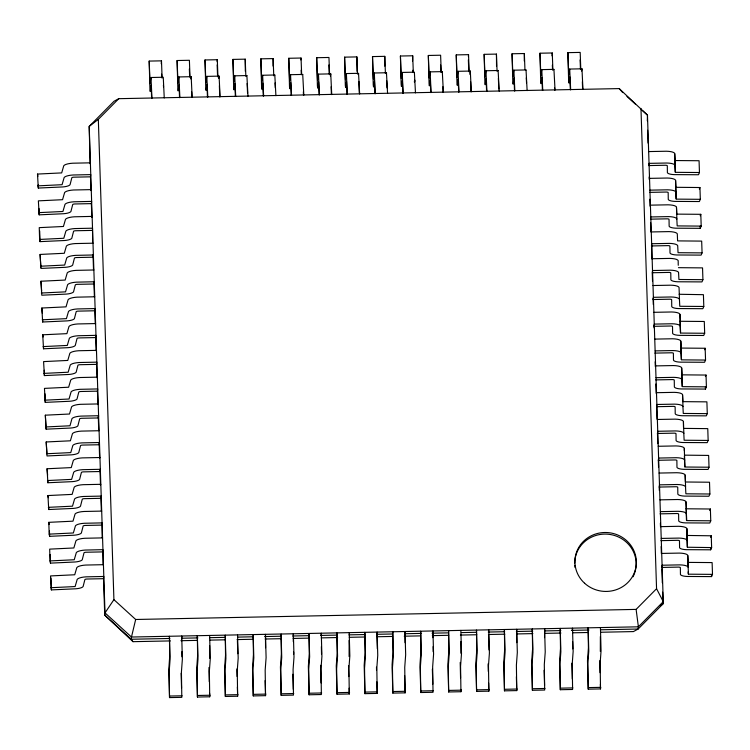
<?xml version="1.0" encoding="UTF-8"?>
<svg xmlns="http://www.w3.org/2000/svg" width="750" height="750" viewBox="0 0 750 750"><rect width="100%" height="100%" fill="white"/><g stroke="black" fill="none" stroke-linecap="round" stroke-linejoin="round"><path stroke-width="1.12" d="M208.978 667.5L209.288 681.722M320.634 665.25L321.047 682.95M460.2 662.438L460.547 677.812M489.037 649.922L488.616 635.409M293.625 654.356L293.625 652.05M181.959 656.756L181.894 651.666M321.525 653.944L321.384 646.613M433.181 651.694L433.116 646.603M572.747 648.881L572.606 641.55M162.112 78.047L161.484 60.844L149.194 61.087L149.925 89.325L150.216 91.5L151.144 85.341L151.631 98.203M161.231 63.712L161.484 60.844M189.984 76.331L189.394 60.281L177.112 60.525L177.834 88.763L178.125 90.938L179.053 84.778L179.541 97.641M217.941 76.922L217.303 59.719L205.022 59.962L205.753 88.2L206.044 90.375L206.972 84.216L207.459 97.078M217.144 61.631L217.303 59.719M245.85 76.359L245.222 59.156L232.941 59.4L233.663 87.638L233.953 89.812L234.881 83.653L235.369 96.516M245.222 59.156L245.316 71.288M273.759 75.797L273.131 58.594L260.85 58.837L261.581 87.075L261.872 89.25L262.8 83.091L263.278 95.953M273.131 58.594L273.056 66.094M301.631 74.081L301.05 58.031L288.769 58.275L289.491 86.513L289.781 88.688L290.709 82.528L291.197 95.391M300.881 59.944L301.05 58.031M329.587 74.672L328.959 57.469L316.678 57.713L317.409 85.95L317.7 88.125L318.628 81.966L319.106 94.828M357.506 74.109L356.878 56.906L344.597 57.15L345.319 85.388L345.609 87.562L346.537 81.403L347.025 94.266M356.878 56.906L357.056 71.353M385.416 73.547L384.788 56.344L372.506 56.587L373.238 84.825L373.528 86.991L374.447 80.841L374.934 93.703M384.788 56.344L384.797 66.159M413.287 71.831L412.706 55.781L400.425 56.025L401.147 84.262L401.438 86.428L402.366 80.278L402.853 93.141M412.706 55.781L412.538 60.966M441.244 72.422L440.616 55.219L428.334 55.462L429.066 83.7L429.356 85.866L430.275 79.716L430.763 92.578M469.163 71.859L468.534 54.656L456.244 54.9L456.975 83.138L457.266 85.303L458.194 79.153L458.681 92.016M468.366 56.569L468.534 54.656M497.072 71.297L496.444 54.094L484.163 54.337L484.884 82.575L485.175 84.741L486.103 78.591L486.591 91.453M496.444 54.094L496.537 66.225M524.944 69.581L524.353 53.531L512.072 53.775L512.803 82.013L513.094 84.178L514.022 78.028L514.509 90.891M524.353 53.531L524.278 61.031M552.9 70.172L552.272 52.969L539.991 53.212L540.712 81.45L541.003 83.616L541.931 77.466L542.419 90.328M552.028 55.838L552.272 52.969M580.809 69.609L580.181 52.406L567.9 52.65L568.631 80.888L568.922 83.053L569.85 76.903L570.337 89.766M209.653 658.303L209.625 645.506M349.106 656.541L349.116 640.462M460.875 653.241L460.884 641.569M600.328 651.478L600.375 636.516M92.653 243.225L92.503 228.197L74.775 228.572A10.022 2.831 -1.9 0 0 65.897 231.103L63.806 238.275L39.619 239.438L39.244 227.644L63.422 226.481L65.512 219.319A10.022 2.831 -1.9 0 1 74.4 216.788L92.119 216.403M102.225 537.938L102.075 522.891L84.347 523.266A10.022 2.831 -1.9 0 0 75.459 525.797L73.369 532.969L49.191 534.131L48.806 522.337L72.984 521.175L75.075 514.012A10.022 2.831 -1.9 0 1 83.963 511.481L101.691 511.097M103.097 564.834L102.947 549.675L85.219 550.059A10.022 2.831 -1.9 0 0 76.331 552.591L74.241 559.753L50.062 560.916L49.678 549.131L73.856 547.969L75.947 540.797A10.022 2.831 -1.9 0 1 84.834 538.266L102.562 537.891M321.019 635.428L321.291 633.206L321.919 656.466L321 668.972L321.375 694.538L309.094 694.781L308.353 666.459L309.272 653.541L309.009 633.459L309.637 656.709L308.719 669.216L309.094 694.781M376.847 634.303L377.119 632.081L377.747 655.331L376.828 667.941L377.203 693.413L364.922 693.656L364.181 665.334L365.1 652.416L364.838 632.334L365.466 655.584L364.547 668.184L364.922 693.656M572.241 630.366L572.512 628.144L573.15 651.394L572.222 664.003L572.597 689.475L560.316 689.719L559.575 661.397L560.494 648.478L560.231 628.387L560.859 651.647L559.941 664.247L560.316 689.719M651.797 258.872L651.647 243.731L669.366 243.394A10.022 2.831 -1.9 0 1 677.681 245.578L678.047 252.703L702.066 252.891L701.681 241.106L677.587 240.891L677.297 233.794A10.022 2.831 -1.9 0 0 668.991 231.609L651.262 231.947M190.809 78.919L191.184 76.688L192.159 97.378M218.728 78.356L219.094 76.125L220.078 96.816M330.384 76.106L330.75 73.875L331.734 94.566M414.347 82.059L414.647 80.025L414.769 81.703M469.809 74.259L470.316 71.062L471.3 91.753M581.606 71.044L581.972 68.812L582.956 89.503M169.528 697.594L169.144 672.122L170.072 659.522L169.444 636.272L169.706 656.353L168.787 669.272L169.528 697.594L181.809 697.35L181.425 671.878L182.353 659.278L181.725 636.019L181.528 640.481M197.438 697.031L197.062 671.559L197.991 658.959L197.353 635.709L197.616 655.791L196.697 668.709L197.438 697.031L209.719 696.788L209.344 671.316L210.272 658.716L209.634 635.456M225.356 696.469L224.972 670.997L225.9 658.397L225.262 635.147L225.534 655.228L224.606 668.147L225.356 696.469L237.637 696.225L237.253 670.753L238.181 658.153L237.553 634.894M253.266 695.906L252.891 670.434L253.809 657.834L253.181 634.584L253.444 654.666L252.525 667.584L253.266 695.906L265.547 695.662L265.172 670.191L266.1 657.591L265.463 634.331L265.556 647.737M281.184 695.344L280.8 669.872L281.728 657.272L281.091 634.022L281.363 654.103L280.434 667.022L281.184 695.344L293.466 695.1L293.081 669.628L294.009 657.028L293.372 633.769L293.287 641.587M337.013 694.219L336.628 668.747L337.556 656.147L336.919 632.897L337.191 652.978L336.262 665.897L337.013 694.219L349.294 693.975L348.909 668.503L349.838 655.894L349.2 632.644M392.831 693.094L392.456 667.622L393.384 655.022L392.747 631.772L393.019 651.853L392.091 664.772L392.831 693.094L405.122 692.85L404.738 667.378L405.666 654.769L405.028 631.519L405.056 642.694M420.75 692.531L420.366 667.059L421.294 654.459L420.666 631.209L420.928 651.291L420.009 664.209L420.75 692.531L433.031 692.288L432.656 666.816L433.575 654.206L432.947 630.956L432.825 637.65M448.659 691.969L448.284 666.497L449.213 653.897L448.575 630.647L448.837 650.728L447.919 663.647L448.659 691.969L460.941 691.725L460.566 666.253L461.494 653.644L460.856 630.394M476.578 691.406L476.194 665.934L477.122 653.334L476.494 630.084L476.756 650.166L475.837 663.084L476.578 691.406L488.859 691.163L488.475 665.691L489.403 653.081L488.775 629.831M504.488 690.844L504.113 665.372L505.041 652.772L504.403 629.513L504.666 649.603L503.747 662.522L504.488 690.844L516.769 690.6L516.394 665.128L517.322 652.519L516.684 629.269L516.778 642.675M532.406 690.281L532.022 664.809L532.95 652.209L532.322 628.95L532.584 649.041L531.656 661.959L532.406 690.281L544.688 690.037L544.303 664.566L545.231 651.956L544.603 628.706L544.547 637.641M588.234 689.156L587.85 663.684L588.778 651.084L588.141 627.825L588.413 647.916L587.484 660.834L588.234 689.156L600.516 688.913L600.131 663.441L601.059 650.831L600.431 627.581M150.056 83.653L150.984 77.503L163.266 77.25L164.25 97.941M163.397 85.181L163.547 86.766M246.909 75.862L247.987 96.253M247.134 83.494L247.538 92.916M274.828 75.3L275.906 95.691M275.053 82.931L275.306 87.872M302.738 74.737L303.816 95.128M358.566 73.612L359.644 94.003M386.484 73.05L387.562 93.441M386.709 80.681L387.037 87.862M414.394 72.487L415.472 92.878M442.312 71.916L443.391 92.316M498.141 70.791L499.209 91.191M526.05 70.228L527.128 90.628M526.275 77.869L526.538 82.809M553.959 69.666L555.037 90.066M600.694 632.25L633.431 631.584L638.119 629.034L663 603.872L663.272 601.65L647.475 115.144L619.209 88.594L118.772 98.681L98.325 119.353L113.916 599.653L135.675 619.481L131.475 637.031L131.213 639.253L132.994 641.672L170.409 640.922M699.45 172.519L698.503 174.75L674.1 174.619A8.906 2.513 -1.9 0 1 667.397 172.678L667.303 165.731A2.184 0.619 -1.9 0 0 665.494 165.253L648.769 165.581L649.041 163.359L666.759 163.022A10.022 2.831 -1.9 0 1 675.075 165.216L675.431 172.331L699.45 172.519L699.066 160.734L675.056 160.547L674.691 153.422A10.022 2.831 -1.9 0 0 666.375 151.237L648.656 151.575M699.309 189.009L699.938 187.528L675.844 187.303L675.562 180.216A10.022 2.831 -1.9 0 0 667.247 178.031L649.528 178.369M699.938 187.528L700.322 199.312L699.375 201.534L674.963 201.403A8.906 2.513 -1.9 0 1 668.269 199.462L668.175 192.516A2.184 0.619 -1.9 0 0 666.366 192.047L649.641 192.375M700.172 215.794L700.809 214.312L676.791 214.125L676.434 207A10.022 2.831 -1.9 0 0 668.119 204.816L650.391 205.153M650.513 219.159L667.228 218.831A2.184 0.619 -1.9 0 1 669.038 219.309L669.141 226.256A8.906 2.513 -1.9 0 0 675.834 228.197L700.247 228.328L701.194 226.106L700.809 214.312M702.066 252.891L701.109 255.113L676.706 254.981A8.906 2.513 -1.9 0 1 670.012 253.05L669.909 246.094A2.184 0.619 -1.9 0 0 668.1 245.625L651.375 245.953M702.928 279.684L701.981 281.906L677.578 281.775A8.906 2.513 -1.9 0 1 670.875 279.834L670.781 272.887A2.184 0.619 -1.9 0 0 668.972 272.409L652.247 272.747L652.519 270.525L670.237 270.188A10.022 2.831 -1.9 0 1 678.553 272.372L678.919 279.488L702.928 279.684L702.544 267.891L678.45 267.675M703.8 306.469L702.853 308.7L678.45 308.569A8.906 2.513 -1.9 0 1 671.747 306.628L671.653 299.681A2.184 0.619 -1.9 0 0 669.844 299.203L653.119 299.531L653.391 297.319L671.109 296.981A10.022 2.831 -1.9 0 1 679.425 299.166L679.781 306.281L703.8 306.469L703.416 294.684L679.125 294.272M704.672 333.263L703.725 335.484L679.312 335.353A8.906 2.513 -1.9 0 1 672.619 333.422L672.525 326.466A2.184 0.619 -1.9 0 0 670.716 325.997L653.991 326.325L654.253 324.103L671.981 323.766A10.022 2.831 -1.9 0 1 680.297 325.95L680.653 333.075L704.672 333.263L704.288 321.478L680.269 321.281L679.913 314.166A10.022 2.831 -1.9 0 0 671.597 311.981L653.878 312.319M704.522 349.753L705.159 348.263L681.141 348.075L680.784 340.959A10.022 2.831 -1.9 0 0 672.469 338.775L654.741 339.103M705.159 348.263L705.544 360.056L704.587 362.278L680.184 362.147A8.906 2.513 -1.9 0 1 673.491 360.206L673.387 353.259A2.184 0.619 -1.9 0 0 671.578 352.781L654.862 353.109M705.394 376.537L706.031 375.056L681.938 374.841L681.647 367.744A10.022 2.831 -1.9 0 0 673.331 365.559L655.613 365.897M655.725 379.903L672.45 379.575A2.184 0.619 -1.9 0 1 674.259 380.053L674.363 387A8.906 2.513 -1.9 0 0 681.056 388.941L705.459 389.072L706.406 386.841L706.031 375.056M707.278 413.634L706.331 415.856L681.928 415.725A8.906 2.513 -1.9 0 1 675.225 413.784L675.131 406.837A2.184 0.619 -1.9 0 0 673.322 406.369L656.597 406.697L656.869 404.475L674.587 404.137A10.022 2.831 -1.9 0 1 682.903 406.322L683.269 413.447L707.278 413.634L706.894 401.85L682.884 401.653L682.519 394.537A10.022 2.831 -1.9 0 0 674.203 392.353L656.484 392.691M708.15 440.428L707.203 442.65L682.8 442.519A8.906 2.513 -1.9 0 1 676.097 440.578L676.003 433.631A2.184 0.619 -1.9 0 0 674.194 433.153L657.469 433.481L657.741 431.269L675.459 430.931A10.022 2.831 -1.9 0 1 683.775 433.116L684.131 440.231L708.15 440.428L707.766 428.634L683.606 428.391M709.022 467.213L708.075 469.444L683.663 469.312A8.906 2.513 -1.9 0 1 676.969 467.372L676.875 460.425A2.184 0.619 -1.9 0 0 675.066 459.947L658.341 460.275L658.603 458.053L676.331 457.716A10.022 2.831 -1.9 0 1 684.647 459.9L685.003 467.025L709.022 467.213L708.638 455.428L684.422 455.147M709.894 494.006L708.938 496.228L684.534 496.097A8.906 2.513 -1.9 0 1 677.841 494.156L677.737 487.209A2.184 0.619 -1.9 0 0 675.928 486.731L659.212 487.069L659.475 484.847L677.194 484.509A10.022 2.831 -1.9 0 1 685.509 486.694L685.875 493.809L709.894 494.006L709.509 482.222L685.416 481.997L685.125 474.909A10.022 2.831 -1.9 0 0 676.819 472.725L659.091 473.062M709.744 510.487L710.381 509.006L686.278 508.791L685.997 501.694A10.022 2.831 -1.9 0 0 677.681 499.509L659.963 499.847M710.381 509.006L710.756 520.8L709.809 523.022L685.406 522.891A8.906 2.513 -1.9 0 1 678.703 520.95L678.609 514.003A2.184 0.619 -1.9 0 0 676.8 513.525L660.075 513.853M710.616 537.281L711.244 535.8L686.972 535.453L687.356 547.238L711.628 547.584L711.244 535.8M660.947 540.647L677.672 540.319A2.184 0.619 -1.9 0 1 679.481 540.788L679.575 547.744A8.906 2.513 -1.9 0 0 686.278 549.675L710.681 549.806L711.628 547.584M712.5 574.378L688.481 574.181L688.125 567.066A10.022 2.831 -1.9 0 0 679.809 564.881L662.091 565.219L661.819 567.441L678.544 567.103A2.184 0.619 -1.9 0 1 680.353 567.581L680.447 574.528A8.906 2.513 -1.9 0 0 687.15 576.469L711.553 576.6L712.5 574.378L712.116 562.584L688.097 562.397L687.741 555.281A10.022 2.831 -1.9 0 0 679.425 553.097L661.706 553.425M191.184 76.688L178.903 76.941L177.966 83.091L177.112 60.525M219.094 76.125L206.812 76.378L205.875 82.528L205.022 59.962M247.013 75.562L234.731 75.816L233.794 81.966L232.941 59.4M274.922 75L262.641 75.253L261.713 81.403L260.85 58.837M302.831 74.438L290.55 74.691L289.613 80.841L288.769 58.275M330.75 73.875L318.469 74.128L317.531 80.278L316.678 57.713M358.659 73.312L346.378 73.556L345.441 79.716L344.597 57.15M386.578 72.75L374.297 72.994L373.359 79.153L372.506 56.587M414.488 72.188L402.206 72.431L401.278 78.591L400.425 56.025M442.406 71.625L430.125 71.869L429.188 78.028L428.334 55.462M470.316 71.062L458.034 71.306L457.097 77.466L456.244 54.9M498.234 70.5L485.953 70.744L485.016 76.903L484.163 54.337M498.375 78.356L498.797 88.969M526.144 69.938L513.862 70.181L512.925 76.341L512.072 53.775M554.062 69.375L541.781 69.619L540.853 75.778L539.991 53.212M581.972 68.812L569.691 69.056L568.753 75.216L567.9 52.65M113.916 599.653L105 612.9L104.728 615.122L132.994 641.672M135.675 619.481L636.112 609.394L656.559 588.713L640.969 108.422M98.325 119.353L89.203 126.394L90.066 163.697M660.262 605.981L663 603.872L662.625 592.172M118.772 98.681L114.075 101.231L89.203 126.394L105 612.9L131.475 637.031L638.391 626.812L663.272 601.65L656.559 588.713M37.884 185.859L62.062 184.697L64.153 177.525A10.022 2.831 -1.9 0 1 73.041 174.994L90.769 174.619L90.497 176.831L73.772 177.178A2.184 0.619 -1.9 0 0 71.841 177.731L70.059 184.716A8.906 2.513 -1.9 0 1 62.85 186.938L38.297 188.053L37.5 174.066L61.678 172.903L63.769 165.741A10.022 2.831 -1.9 0 1 72.656 163.209L90.384 162.825M38.756 212.644L62.934 211.481L65.025 204.309A10.022 2.831 -1.9 0 1 73.913 201.788L91.631 201.403L91.369 203.625L74.644 203.972A2.184 0.619 -1.9 0 0 72.713 204.516L70.922 211.509A8.906 2.513 -1.9 0 1 63.722 213.722L39.169 214.838L38.372 200.859L62.55 199.697L64.641 192.525A10.022 2.831 -1.9 0 1 73.528 189.994L91.256 189.619M39.619 239.438L40.041 241.631L64.594 240.516A8.906 2.513 -1.9 0 0 71.794 238.294L73.575 231.309A2.184 0.619 -1.9 0 1 75.516 230.756L92.241 230.409M40.491 266.222L64.669 265.059L66.759 257.897A10.022 2.831 -1.9 0 1 75.647 255.366L93.375 254.981L93.103 257.203L76.378 257.55A2.184 0.619 -1.9 0 0 74.447 258.103L72.666 265.087A8.906 2.513 -1.9 0 1 65.466 267.309L40.903 268.425L40.106 254.437L64.294 253.275L66.384 246.103A10.022 2.831 -1.9 0 1 75.263 243.572L92.991 243.197M41.362 293.016L65.541 291.853L67.631 284.681A10.022 2.831 -1.9 0 1 76.519 282.15L94.247 281.775L93.975 283.997L77.25 284.344A2.184 0.619 -1.9 0 0 75.319 284.887L73.537 291.872A8.906 2.513 -1.9 0 1 66.338 294.094L41.775 295.209L40.978 281.231L65.156 280.069L67.247 272.897A10.022 2.831 -1.9 0 1 76.134 270.366L93.863 269.991M42.234 319.809L66.413 318.647L68.503 311.475A10.022 2.831 -1.9 0 1 77.391 308.944L95.119 308.569L94.847 310.781L78.122 311.128A2.184 0.619 -1.9 0 0 76.191 311.681L74.4 318.666A8.906 2.513 -1.9 0 1 67.2 320.887L42.647 322.003L41.85 308.016L66.028 306.853L68.119 299.691A10.022 2.831 -1.9 0 1 77.006 297.159L94.734 296.775M43.106 346.594L67.284 345.431L69.375 338.269A10.022 2.831 -1.9 0 1 78.263 335.738L95.981 335.353L95.719 337.575L78.994 337.922A2.184 0.619 -1.9 0 0 77.053 338.475L75.272 345.459A8.906 2.513 -1.9 0 1 68.072 347.672L43.519 348.797L42.722 334.809L66.9 333.647L68.991 326.475A10.022 2.831 -1.9 0 1 77.878 323.944L95.606 323.569M43.969 373.387L68.147 372.225L70.247 365.053A10.022 2.831 -1.9 0 1 79.125 362.522L96.853 362.147L96.581 364.369L79.856 364.706A2.184 0.619 -1.9 0 0 77.925 365.259L76.144 372.244A8.906 2.513 -1.9 0 1 68.944 374.466L44.381 375.581L43.594 361.603L67.772 360.441L69.862 353.269A10.022 2.831 -1.9 0 1 78.741 350.738L96.469 350.363M44.841 400.181L69.019 399.019L71.109 391.847A10.022 2.831 -1.9 0 1 79.997 389.316L97.725 388.941L97.453 391.153L80.728 391.5A2.184 0.619 -1.9 0 0 78.797 392.053L77.016 399.037A8.906 2.513 -1.9 0 1 69.816 401.259L45.253 402.375L44.456 388.387L68.634 387.225L70.734 380.062A10.022 2.831 -1.9 0 1 79.612 377.531L97.341 377.147M45.712 426.966L69.975 425.775L71.981 418.641A10.022 2.831 -1.9 0 1 80.869 416.109L98.597 415.725L98.325 417.947L81.6 418.294A2.184 0.619 -1.9 0 0 79.669 418.837L77.888 425.831A8.906 2.513 -1.9 0 1 70.678 428.044L46.125 429.169L45.328 415.181L69.506 414.019L71.597 406.847A10.022 2.831 -1.9 0 1 80.484 404.316L98.213 403.941M46.584 453.759L70.763 452.597L72.853 445.425A10.022 2.831 -1.9 0 1 81.741 442.894L99.459 442.519L99.197 444.741L82.472 445.078A2.184 0.619 -1.9 0 0 80.541 445.631L78.75 452.616A8.906 2.513 -1.9 0 1 71.55 454.838L46.997 455.953L46.2 441.966L70.378 440.803L72.469 433.641A10.022 2.831 -1.9 0 1 81.356 431.109L99.084 430.725M47.456 480.544L71.634 479.381L73.725 472.219A10.022 2.831 -1.9 0 1 82.603 469.688L100.331 469.303L100.069 471.525L83.344 471.872A2.184 0.619 -1.9 0 0 81.403 472.425L79.622 479.409A8.906 2.513 -1.9 0 1 72.422 481.631L47.869 482.747L47.072 468.759L71.25 467.597L73.341 460.425A10.022 2.831 -1.9 0 1 82.228 457.894L99.947 457.519M48.319 507.337L72.497 506.175L74.597 499.003A10.022 2.831 -1.9 0 1 83.475 496.472L101.203 496.097L100.931 498.319L84.206 498.666A2.184 0.619 -1.9 0 0 82.275 499.209L80.494 506.194A8.906 2.513 -1.9 0 1 73.294 508.416L48.731 509.531L47.934 495.553L72.122 494.391L74.212 487.219A10.022 2.831 -1.9 0 1 83.091 484.688L100.819 484.312M49.191 534.131L49.603 536.325L74.166 535.209A8.906 2.513 -1.9 0 0 81.366 532.987L83.147 526.003A2.184 0.619 -1.9 0 1 85.078 525.45L101.803 525.103M50.062 560.916L50.475 563.119L75.028 561.994A8.906 2.513 -1.9 0 0 82.237 559.781L84.019 552.797A2.184 0.619 -1.9 0 1 85.95 552.244L102.675 551.897M50.934 587.709L75.113 586.547L77.203 579.375A10.022 2.831 -1.9 0 1 86.091 576.844L103.809 576.469L103.547 578.691L86.822 579.028A2.184 0.619 -1.9 0 0 84.891 579.581L83.1 586.566A8.906 2.513 -1.9 0 1 75.9 588.787L51.347 589.903L50.55 575.925L74.728 574.763L76.819 567.591A10.022 2.831 -1.9 0 1 85.706 565.059L103.434 564.684M649.913 190.153L667.631 189.816A10.022 2.831 -1.9 0 1 675.947 192L676.303 199.125L700.322 199.312M650.775 216.947L668.503 216.609A10.022 2.831 -1.9 0 1 676.809 218.794L677.175 225.909L701.194 226.106M652.134 258.741L669.853 258.403A10.022 2.831 -1.9 0 1 678.169 260.587L678.253 265.284M653.006 285.525L670.725 285.188A10.022 2.831 -1.9 0 1 679.041 287.372L679.5 299.484M655.125 350.897L672.853 350.559A10.022 2.831 -1.9 0 1 681.159 352.744L681.525 359.859L705.544 360.056M655.997 377.681L673.716 377.353A10.022 2.831 -1.9 0 1 682.031 379.537L682.397 386.653L706.406 386.841M657.356 419.475L675.075 419.137A10.022 2.831 -1.9 0 1 683.391 421.322L683.85 433.434M658.228 446.269L675.947 445.931A10.022 2.831 -1.9 0 1 684.263 448.116L684.712 460.228M660.347 511.641L678.066 511.303A10.022 2.831 -1.9 0 1 686.381 513.488L686.747 520.603L710.756 520.8M660.834 526.641L678.553 526.303A10.022 2.831 -1.9 0 1 686.869 528.488L687.337 547.172M661.219 538.425L678.938 538.088A10.022 2.831 -1.9 0 1 687.253 540.272L687.328 540.6M169.838 638.475L131.213 639.253L104.728 615.122L103.509 577.697M181.547 638.241L197.934 637.903M209.644 637.669L224.869 637.369M237.741 637.106L252.966 636.797M264.666 636.562L281.062 636.234M292.762 636L309.159 635.662M320.859 635.428L337.247 635.1M348.956 634.866L365.344 634.538M377.053 634.294L392.278 633.994M405.15 633.731L421.537 633.403M432.075 633.188L448.472 632.859M461.344 632.597L476.569 632.288M488.269 632.053L504.666 631.725M516.366 631.491L532.762 631.163M544.462 630.928L560.85 630.591M571.388 630.384L588.947 630.028M600.656 629.794L638.119 629.034L638.391 626.812L636.112 609.394M180.938 640.706L197.306 640.378M210.169 640.116L225.366 639.806M237.056 639.572L253.425 639.244M265.116 639.009L281.484 638.681M293.184 638.447L309.553 638.109M321.244 637.875L337.613 637.547M349.303 637.312L364.509 637.003M377.362 636.75L392.569 636.441M404.259 636.206L420.628 635.878M432.319 635.634L448.688 635.306M460.387 635.072L476.756 634.744M488.447 634.509L504.816 634.181M516.506 633.947L532.875 633.609M544.566 633.375L560.934 633.047M572.634 632.812L587.831 632.503M169.819 696.038L182.1 695.794M197.728 695.475L210.009 695.231M225.647 694.913L237.928 694.669M253.556 694.35L265.837 694.106M281.466 693.787L293.756 693.544M309.384 693.225L321.666 692.981M337.294 692.663L349.575 692.419M365.212 692.1L377.494 691.856M393.122 691.538L405.403 691.284M421.041 690.975L433.322 690.722M448.95 690.413L461.231 690.159M476.869 689.85L489.15 689.597M504.778 689.288L517.059 689.034M532.697 688.725L544.978 688.472M560.606 688.162L572.888 687.909M588.516 687.6L600.806 687.347M622.697 92.569L619.209 88.594M626.972 96.459L635.513 104.241M642.347 110.466L647.475 115.144L647.316 120.872M686.972 535.453L686.944 528.816M569.691 69.056L570.675 89.747M541.781 69.619L542.756 90.309M513.862 70.181L514.847 90.872M485.953 70.744L486.928 91.434M458.034 71.306L459.019 92.006M430.125 71.869L431.109 92.569M402.206 72.431L403.191 93.131M374.297 72.994L375.281 93.694M346.378 73.556L347.362 94.256M318.469 74.128L319.453 94.819M290.55 74.691L291.534 95.381M262.641 75.253L263.625 95.944M234.731 75.816L235.706 96.506M206.812 76.378L207.797 97.069M178.903 76.941L179.878 97.631M150.984 77.503L151.969 98.194M150.047 83.634L149.194 61.087M675.647 187.106L676.031 198.9M679.997 321.056L680.381 332.85M37.5 174.066L37.912 176.269M40.106 254.437L40.875 267.347M40.978 281.231L41.634 290.925M41.85 308.016L42.366 313.434M42.722 334.809L43.134 337.003M45.328 415.181L46.125 429.169M46.2 441.966L46.894 452.738M47.072 468.759L47.625 475.247M47.934 495.553L48.356 497.747M48.806 522.337L49.219 524.541M358.866 81.431L359.269 92.897M580.106 59.906L580.444 69.169M552.366 65.1L552.534 69.731M468.366 59.841L468.788 71.419M440.625 65.034L440.878 71.981M412.884 70.228L412.969 72.544M328.884 64.969L329.222 74.231M301.144 70.163L301.312 74.794M217.144 64.903L217.528 75.328M189.356 68.934L189.656 77.044M161.616 74.128L161.738 77.606M700.172 226.181L700.247 228.328M705.394 386.925L705.459 389.072M710.616 547.669L710.681 549.806M711.478 574.453L711.553 576.6M674.766 153.75L675.15 165.534M675.637 180.534L676.022 192.328M676.509 207.328L676.884 219.113M679.988 314.494L680.372 326.278M680.85 341.278L681.234 353.062M681.722 368.072L682.106 379.856M682.594 394.856L682.978 406.65M685.2 475.228L685.584 487.022M686.072 502.022L686.456 513.806M687.816 555.6L688.2 567.394M674.775 160.322L675.159 172.106M680.869 347.85L681.253 359.634M681.741 374.644L682.116 386.428M684.384 456.084L684.731 466.8M686.091 508.594L686.466 520.378M687.825 562.172L687.928 565.388M688.144 571.819L688.209 573.956M647.625 130.228L648.038 143.091M649.144 177L649.219 179.344M649.866 199.228L650.091 206.241M650.625 222.619L650.925 231.966M652.256 272.906L652.519 281.091M653.091 298.631L653.278 304.481M653.962 325.528L654.038 327.872M655.144 361.781L655.294 366.459M655.866 384.009L656.166 393.366M656.625 407.391L657 419.091M657.459 433.125L657.797 443.653M658.331 460.022L658.556 467.044M659.203 486.919L659.316 490.434M660.384 523.172L660.497 526.688M661.144 546.562L661.369 553.584M661.866 568.791L662.316 582.816M582.356 81.684L582.619 89.522M554.625 87.844L554.7 90.084M470.634 81.703L470.963 91.772M442.866 86.737L443.044 92.334M376.884 635.419L377.325 648.844M331.134 86.747L331.388 94.584M303.366 91.791L303.478 95.147M219.375 85.641L219.741 96.834M237.394 640.472L237.816 653.728M191.644 91.8L191.822 97.397M90.487 176.559L90.947 190.594M91.359 203.456L91.819 217.491M93.028 254.916L93.525 270.122M93.909 281.812L94.397 297.019M94.819 309.881L95.269 323.916M95.691 336.778L96.15 350.812M96.562 363.684L97.022 377.719M97.434 390.581L97.894 404.616M98.269 416.306L98.728 430.341M99.122 442.594L99.638 458.409M100.022 470.109L100.509 485.306M100.931 498.169L101.344 511.041M38.194 184.838L38.297 188.053M38.953 208.416L39.169 214.838M39.684 230.916L40.041 241.631M42.572 319.856L42.647 322.003M43.444 346.65L43.519 348.797M44.212 370.228L44.381 375.581M44.981 393.797L45.253 402.375M47.794 480.6L47.869 482.747M48.666 507.394L48.731 509.531M49.434 530.972L49.603 536.325M50.194 554.541L50.475 563.119M50.962 578.119L51.347 589.903M600.047 672.684L599.766 660.591M600.384 684.272L600.516 688.913M572.297 679.041L571.875 663.206M544.125 670.331L544.556 685.397M516.375 676.688L516.769 690.6M488.297 671.456L488.119 663.844M488.625 683.044L488.859 691.163M460.875 689.4L460.941 691.725M432.366 669.113L432.797 684.169M404.625 675.469L405.122 692.85M376.875 681.825L377.203 693.413M348.797 676.594L348.544 665.653M349.125 688.181L349.294 693.975M292.866 674.241L293.297 689.306M265.116 680.597L265.547 695.662M237.075 676.519L236.897 668.916M237.375 686.953L237.637 696.225M209.625 693.309L209.719 696.788M181.547 688.078L181.125 673.228M376.537 670.237L376.481 667.144M684.338 448.444L684.338 450.628M683.466 421.65L683.475 427.125M574.725 563.072A30.741 29.456 6.9 0 1 612.459 534.928A30.741 29.456 6.9 0 1 633.028 576.778M575.034 567.459A30.741 29.456 6.9 0 1 574.791 565.266M584.597 583.237A30.741 29.456 6.9 0 0 635.541 568.997A30.741 29.456 6.9 0 0 596.766 533.663A30.741 29.456 6.9 0 0 584.597 583.237"/></g></svg>
